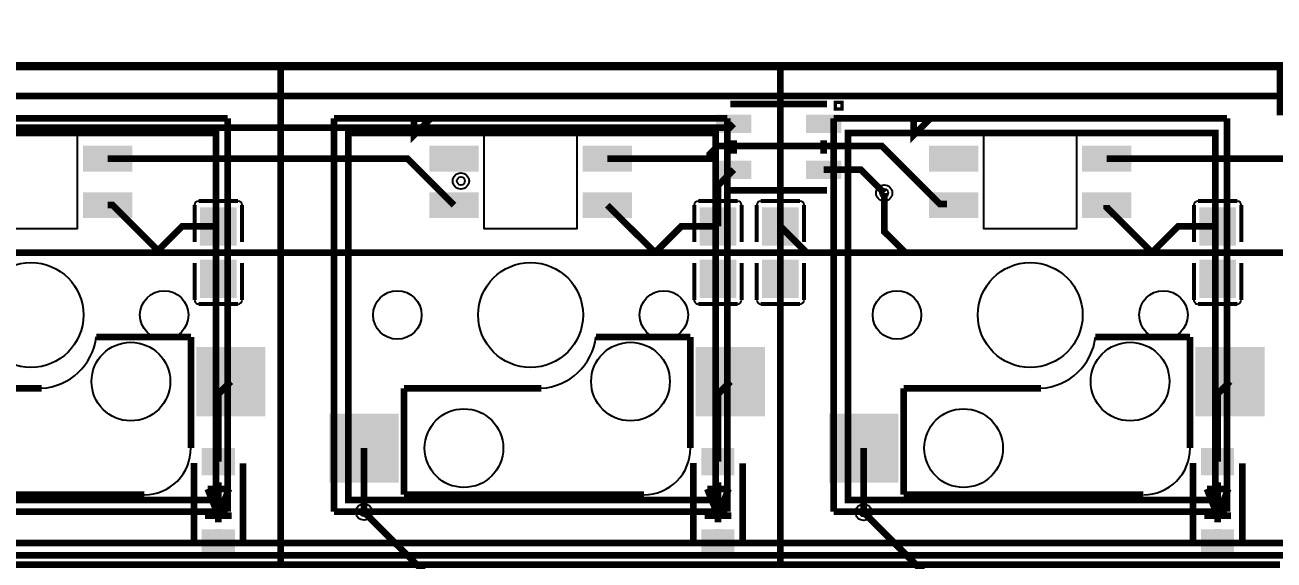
# Model space of a CAD drawing. Extents: x 183 to 12581, y -4976 to -1155.
# Drawn here: x 7304 to 9179, y -1962 to -1158 of the extents above; entities that cross this region are included whole.
import ezdxf

# ---------------------------------------------------------------- set-up
doc = ezdxf.new("R2010")
doc.units = 9
for name, color, linetype, true_color in [('BoardOutLine', 7, 'Continuous', 0xff00ff), ('BottomLayer', 7, 'Continuous', 0x0000ff), ('BottomPasteMaskLayer', 7, 'Continuous', 0x800000), ('BottomSilkLayer', 7, 'Continuous', 0x66cc33), ('BottomSolderMaskLayer', 7, 'Continuous', 0xaa00ff), ('Document', 7, 'Continuous', 0xffffff), ('Hole', 7, 'Continuous', 0x222222), ('Multi-Layer', 7, 'Continuous', 0xc0c0c0), ('TopLayer', 7, 'Continuous', 0xff0000), ('TopSilkLayer', 7, 'Continuous', 0xffcc00)]:
    doc.layers.add(name, color=color, linetype=linetype, true_color=true_color)

msp = doc.modelspace()

# ---------------------------------------------------------------- hatches: boundary and pattern name
at = {"layer": 'BottomLayer'}
for points in [[(8342.088999999993, -1319.4329999999973), (8393.270000000004, -1319.4329999999973), (8393.270000000004, -1293.8430000000008), (8342.088999999993, -1293.8430000000008)], [(8477.088999999993, -1319.4329999999973), (8528.270000000004, -1319.4329999999973), (8528.270000000004, -1293.8430000000008), (8477.088999999993, -1293.8430000000008)], [(7392.655999999995, -1341.2839999999997), (7462.655999999995, -1341.2839999999997), (7462.655999999995, -1376.2839999999997), (7392.655999999995, -1376.2839999999997)], [(7912.672000000006, -1341.2839999999997), (7982.672000000006, -1341.2839999999997), (7982.672000000006, -1376.2839999999997), (7912.672000000006, -1376.2839999999997)], [(8142.672000000006, -1341.2839999999997), (8212.672000000006, -1341.2839999999997), (8212.672000000006, -1376.2839999999997), (8142.672000000006, -1376.2839999999997)], [(8662.687999999995, -1341.2839999999997), (8732.687999999995, -1341.2839999999997), (8732.687999999995, -1376.2839999999997), (8662.687999999995, -1376.2839999999997)], [(8892.687999999995, -1341.2839999999997), (8962.687999999995, -1341.2839999999997), (8962.687999999995, -1376.2839999999997), (8892.687999999995, -1376.2839999999997)], [(8342.088999999993, -1388.323000000004), (8393.270000000004, -1388.323000000004), (8393.270000000004, -1362.7330000000002), (8342.088999999993, -1362.7330000000002)], [(8477.088999999993, -1388.323000000004), (8528.270000000004, -1388.323000000004), (8528.270000000004, -1362.7330000000002), (8477.088999999993, -1362.7330000000002)], [(7392.655999999995, -1411.2839999999997), (7462.655999999995, -1411.2839999999997), (7462.655999999995, -1446.2839999999997), (7392.655999999995, -1446.2839999999997)], [(7912.672000000006, -1411.2839999999997), (7982.672000000006, -1411.2839999999997), (7982.672000000006, -1446.2839999999997), (7912.672000000006, -1446.2839999999997)], [(8142.672000000006, -1411.2839999999997), (8212.672000000006, -1411.2839999999997), (8212.672000000006, -1446.2839999999997), (8142.672000000006, -1446.2839999999997)], [(8662.687999999995, -1411.2839999999997), (8732.687999999995, -1411.2839999999997), (8732.687999999995, -1446.2839999999997), (8662.687999999995, -1446.2839999999997)], [(8892.687999999995, -1411.2839999999997), (8962.687999999995, -1411.2839999999997), (8962.687999999995, -1446.2839999999997), (8892.687999999995, -1446.2839999999997)], [(7620.487000000001, -1488.4170000000013), (7567.3369999999995, -1488.4170000000013), (7567.3369999999995, -1432.9049999999988), (7620.487000000001, -1432.9049999999988)], [(8370.502999999997, -1488.4170000000013), (8317.353000000003, -1488.4170000000013), (8317.353000000003, -1432.9049999999988), (8370.502999999997, -1432.9049999999988)], [(8411.104999999996, -1488.4170000000013), (8464.255000000005, -1488.4170000000013), (8464.255000000005, -1432.9049999999988), (8411.104999999996, -1432.9049999999988)], [(9120.519, -1488.4170000000013), (9067.368999999999, -1488.4170000000013), (9067.368999999999, -1432.9049999999988), (9120.519, -1432.9049999999988)], [(7620.487000000001, -1511.6469999999972), (7567.3369999999995, -1511.6469999999972), (7567.3369999999995, -1567.1589999999997), (7620.487000000001, -1567.1589999999997)], [(8370.502999999997, -1511.6469999999972), (8317.353000000003, -1511.6469999999972), (8317.353000000003, -1567.1589999999997), (8370.502999999997, -1567.1589999999997)], [(8411.104999999996, -1511.6469999999972), (8464.255000000005, -1511.6469999999972), (8464.255000000005, -1567.1589999999997), (8411.104999999996, -1567.1589999999997)], [(9120.519, -1511.6469999999972), (9067.368999999999, -1511.6469999999972), (9067.368999999999, -1567.1589999999997), (9120.519, -1567.1589999999997)], [(7562.655999999995, -1643.7839999999997), (7662.655999999995, -1643.7839999999997), (7662.655999999995, -1743.7839999999997), (7562.655999999995, -1743.7839999999997)], [(8312.672000000006, -1643.7839999999997), (8412.672000000006, -1643.7839999999997), (8412.672000000006, -1743.7839999999997), (8312.672000000006, -1743.7839999999997)], [(9062.687999999995, -1643.7839999999997), (9162.687999999995, -1643.7839999999997), (9162.687999999995, -1743.7839999999997), (9062.687999999995, -1743.7839999999997)], [(7762.672000000006, -1743.7839999999997), (7862.672000000006, -1743.7839999999997), (7862.672000000006, -1843.7839999999997), (7762.672000000006, -1843.7839999999997)], [(8512.687999999995, -1743.7839999999997), (8612.687999999995, -1743.7839999999997), (8612.687999999995, -1843.7839999999997), (8512.687999999995, -1843.7839999999997)], [(7617.534, -1833.7050000000017), (7617.534, -1794.3349999999991), (7570.290000000008, -1794.3349999999991), (7570.290000000008, -1833.7050000000017)], [(8367.550000000003, -1833.7050000000017), (8367.550000000003, -1794.3349999999991), (8320.305999999997, -1794.3349999999991), (8320.305999999997, -1833.7050000000017)], [(9117.565999999999, -1833.7050000000017), (9117.565999999999, -1794.3349999999991), (9070.322, -1794.3349999999991), (9070.322, -1833.7050000000017)], [(7617.534, -1955.7450000000026), (7617.534, -1916.375), (7570.290000000008, -1916.375), (7570.290000000008, -1955.7450000000026)], [(8367.550000000003, -1955.7450000000026), (8367.550000000003, -1916.375), (8320.305999999997, -1916.375), (8320.305999999997, -1955.7450000000026)], [(9117.565999999999, -1955.7450000000026), (9117.565999999999, -1916.375), (9070.322, -1916.375), (9070.322, -1955.7450000000026)]]:
    msp.add_hatch(color=256, dxfattribs=at).paths.add_polyline_path(points)
at = {"layer": 'BottomPasteMaskLayer'}
for points in [[(8342.088999999993, -1319.4329999999973), (8393.270000000004, -1319.4329999999973), (8393.270000000004, -1293.8430000000008), (8342.088999999993, -1293.8430000000008)], [(8477.088999999993, -1319.4329999999973), (8528.270000000004, -1319.4329999999973), (8528.270000000004, -1293.8430000000008), (8477.088999999993, -1293.8430000000008)], [(7392.655999999995, -1341.2839999999997), (7462.655999999995, -1341.2839999999997), (7462.655999999995, -1376.2839999999997), (7392.655999999995, -1376.2839999999997)], [(7912.672000000006, -1341.2839999999997), (7982.672000000006, -1341.2839999999997), (7982.672000000006, -1376.2839999999997), (7912.672000000006, -1376.2839999999997)], [(8142.672000000006, -1341.2839999999997), (8212.672000000006, -1341.2839999999997), (8212.672000000006, -1376.2839999999997), (8142.672000000006, -1376.2839999999997)], [(8662.687999999995, -1341.2839999999997), (8732.687999999995, -1341.2839999999997), (8732.687999999995, -1376.2839999999997), (8662.687999999995, -1376.2839999999997)], [(8892.687999999995, -1341.2839999999997), (8962.687999999995, -1341.2839999999997), (8962.687999999995, -1376.2839999999997), (8892.687999999995, -1376.2839999999997)], [(8342.088999999993, -1388.323000000004), (8393.270000000004, -1388.323000000004), (8393.270000000004, -1362.7330000000002), (8342.088999999993, -1362.7330000000002)], [(8477.088999999993, -1388.323000000004), (8528.270000000004, -1388.323000000004), (8528.270000000004, -1362.7330000000002), (8477.088999999993, -1362.7330000000002)], [(7392.655999999995, -1411.2839999999997), (7462.655999999995, -1411.2839999999997), (7462.655999999995, -1446.2839999999997), (7392.655999999995, -1446.2839999999997)], [(7912.672000000006, -1411.2839999999997), (7982.672000000006, -1411.2839999999997), (7982.672000000006, -1446.2839999999997), (7912.672000000006, -1446.2839999999997)], [(8142.672000000006, -1411.2839999999997), (8212.672000000006, -1411.2839999999997), (8212.672000000006, -1446.2839999999997), (8142.672000000006, -1446.2839999999997)], [(8662.687999999995, -1411.2839999999997), (8732.687999999995, -1411.2839999999997), (8732.687999999995, -1446.2839999999997), (8662.687999999995, -1446.2839999999997)], [(8892.687999999995, -1411.2839999999997), (8962.687999999995, -1411.2839999999997), (8962.687999999995, -1446.2839999999997), (8892.687999999995, -1446.2839999999997)], [(7619.108999999997, -1432.9069999999992), (7568.716, -1432.9069999999992), (7566.746999999996, -1434.8759999999966), (7566.746999999996, -1480.1520000000019), (7568.716, -1482.1200000000026), (7584.858999999997, -1482.3179999999993), (7584.858999999997, -1464.600999999995), (7602.574999999997, -1464.600999999995), (7602.574999999997, -1481.923999999999), (7619.108999999997, -1482.1200000000026), (7621.077999999994, -1480.1520000000019), (7621.077999999994, -1434.8759999999966)], [(8369.125, -1432.9069999999992), (8318.732000000004, -1432.9069999999992), (8316.762999999999, -1434.8759999999966), (8316.762999999999, -1480.1520000000019), (8318.732000000004, -1482.1200000000026), (8334.875, -1482.3179999999993), (8334.875, -1464.600999999995), (8352.591, -1464.600999999995), (8352.591, -1481.923999999999), (8369.125, -1482.1200000000026), (8371.094000000005, -1480.1520000000019), (8371.094000000005, -1434.8759999999966)], [(8462.877, -1432.9069999999992), (8412.484000000004, -1432.9069999999992), (8410.515, -1434.8759999999966), (8410.515, -1480.1520000000019), (8412.484000000004, -1482.1200000000026), (8428.626999999993, -1482.3179999999993), (8428.626999999993, -1464.600999999995), (8446.342999999993, -1464.600999999995), (8446.342999999993, -1481.923999999999), (8462.877, -1482.1200000000026), (8464.845999999998, -1480.1520000000019), (8464.845999999998, -1434.8759999999966)], [(9119.141000000003, -1432.9069999999992), (9068.747999999992, -1432.9069999999992), (9066.778999999995, -1434.8759999999966), (9066.778999999995, -1480.1520000000019), (9068.747999999992, -1482.1200000000026), (9084.890999999996, -1482.3179999999993), (9084.890999999996, -1464.600999999995), (9102.606999999996, -1464.600999999995), (9102.606999999996, -1481.923999999999), (9119.141000000003, -1482.1200000000026), (9121.11, -1480.1520000000019), (9121.11, -1434.8759999999966)], [(7568.715000000004, -1567.1569999999992), (7619.107999999993, -1567.1569999999992), (7621.0769999999975, -1565.1879999999946), (7621.0769999999975, -1519.9119999999966), (7619.107999999993, -1517.9440000000031), (7602.965000000004, -1517.7459999999992), (7602.965000000004, -1535.4630000000034), (7585.249000000003, -1535.4630000000034), (7585.249000000003, -1518.1399999999994), (7568.715000000004, -1517.9440000000031), (7566.745999999999, -1519.9119999999966), (7566.745999999999, -1565.1879999999946)], [(8318.731, -1567.1569999999992), (8369.124000000003, -1567.1569999999992), (8371.093, -1565.1879999999946), (8371.093, -1519.9119999999966), (8369.124000000003, -1517.9440000000031), (8352.981, -1517.7459999999992), (8352.981, -1535.4630000000034), (8335.265, -1535.4630000000034), (8335.265, -1518.1399999999994), (8318.731, -1517.9440000000031), (8316.762000000002, -1519.9119999999966), (8316.762000000002, -1565.1879999999946)], [(8412.483, -1567.1569999999992), (8462.875999999997, -1567.1569999999992), (8464.844999999994, -1565.1879999999946), (8464.844999999994, -1519.9119999999966), (8462.875999999997, -1517.9440000000031), (8446.733000000007, -1517.7459999999992), (8446.733000000007, -1535.4630000000034), (8429.017000000007, -1535.4630000000034), (8429.017000000007, -1518.1399999999994), (8412.483, -1517.9440000000031), (8410.514000000003, -1519.9119999999966), (8410.514000000003, -1565.1879999999946)], [(9068.747000000003, -1567.1569999999992), (9119.14, -1567.1569999999992), (9121.108999999997, -1565.1879999999946), (9121.108999999997, -1519.9119999999966), (9119.14, -1517.9440000000031), (9102.996999999996, -1517.7459999999992), (9102.996999999996, -1535.4630000000034), (9085.281000000003, -1535.4630000000034), (9085.281000000003, -1518.1399999999994), (9068.747000000003, -1517.9440000000031), (9066.778000000006, -1519.9119999999966), (9066.778000000006, -1565.1879999999946)], [(7562.655999999995, -1643.7839999999997), (7662.655999999995, -1643.7839999999997), (7662.655999999995, -1743.7839999999997), (7562.655999999995, -1743.7839999999997)], [(8312.672000000006, -1643.7839999999997), (8412.672000000006, -1643.7839999999997), (8412.672000000006, -1743.7839999999997), (8312.672000000006, -1743.7839999999997)], [(9062.687999999995, -1643.7839999999997), (9162.687999999995, -1643.7839999999997), (9162.687999999995, -1743.7839999999997), (9062.687999999995, -1743.7839999999997)], [(7762.672000000006, -1743.7839999999997), (7862.672000000006, -1743.7839999999997), (7862.672000000006, -1843.7839999999997), (7762.672000000006, -1843.7839999999997)], [(8512.687999999995, -1743.7839999999997), (8612.687999999995, -1743.7839999999997), (8612.687999999995, -1843.7839999999997), (8512.687999999995, -1843.7839999999997)], [(7617.534, -1833.7050000000017), (7617.534, -1794.3349999999991), (7570.290000000008, -1794.3349999999991), (7570.290000000008, -1833.7050000000017)], [(8367.550000000003, -1833.7050000000017), (8367.550000000003, -1794.3349999999991), (8320.305999999997, -1794.3349999999991), (8320.305999999997, -1833.7050000000017)], [(9117.565999999999, -1833.7050000000017), (9117.565999999999, -1794.3349999999991), (9070.322, -1794.3349999999991), (9070.322, -1833.7050000000017)], [(7617.534, -1955.7450000000026), (7617.534, -1916.375), (7570.290000000008, -1916.375), (7570.290000000008, -1955.7450000000026)], [(8367.550000000003, -1955.7450000000026), (8367.550000000003, -1916.375), (8320.305999999997, -1916.375), (8320.305999999997, -1955.7450000000026)], [(9117.565999999999, -1955.7450000000026), (9117.565999999999, -1916.375), (9070.322, -1916.375), (9070.322, -1955.7450000000026)]]:
    msp.add_hatch(color=256, dxfattribs=at).paths.add_polyline_path(points)
at = {"layer": 'BottomSolderMaskLayer'}
for points in [[(8341.0889804615, -1320.4328046188093), (8394.269980461504, -1320.4328046188093), (8394.269980461504, -1292.842882771285), (8341.0889804615, -1292.842882771285)], [(8476.0889804615, -1320.4328046188093), (8529.269980461504, -1320.4328046188093), (8529.269980461504, -1292.842882771285), (8476.0889804615, -1292.842882771285)], [(7390.655771428566, -1339.2844571428577), (7464.655771428574, -1339.2844571428577), (7464.655771428574, -1378.2844571428577), (7390.655771428566, -1378.2844571428577)], [(7910.672114285713, -1339.2844571428577), (7984.672114285713, -1339.2844571428577), (7984.672114285713, -1378.2844571428577), (7910.672114285713, -1378.2844571428577)], [(8140.672114285713, -1339.2844571428577), (8214.672114285713, -1339.2844571428577), (8214.672114285713, -1378.2844571428577), (8140.672114285713, -1378.2844571428577)], [(8660.687885714287, -1339.2844571428577), (8734.687885714287, -1339.2844571428577), (8734.687885714287, -1378.2844571428577), (8660.687885714287, -1378.2844571428577)], [(8890.687885714287, -1339.2844571428577), (8964.687885714287, -1339.2844571428577), (8964.687885714287, -1378.2844571428577), (8890.687885714287, -1378.2844571428577)], [(8341.0889804615, -1389.3228046188087), (8394.269980461504, -1389.3228046188087), (8394.269980461504, -1361.7328827712845), (8341.0889804615, -1361.7328827712845)], [(8476.0889804615, -1389.3228046188087), (8529.269980461504, -1389.3228046188087), (8529.269980461504, -1361.7328827712845), (8476.0889804615, -1361.7328827712845)], [(7390.655771428566, -1409.2844571428577), (7464.655771428574, -1409.2844571428577), (7464.655771428574, -1448.2844571428577), (7390.655771428566, -1448.2844571428577)], [(7910.672114285713, -1409.2844571428577), (7984.672114285713, -1409.2844571428577), (7984.672114285713, -1448.2844571428577), (7910.672114285713, -1448.2844571428577)], [(8140.672114285713, -1409.2844571428577), (8214.672114285713, -1409.2844571428577), (8214.672114285713, -1448.2844571428577), (8140.672114285713, -1448.2844571428577)], [(8660.687885714287, -1409.2844571428577), (8734.687885714287, -1409.2844571428577), (8734.687885714287, -1448.2844571428577), (8660.687885714287, -1448.2844571428577)], [(8890.687885714287, -1409.2844571428577), (8964.687885714287, -1409.2844571428577), (8964.687885714287, -1448.2844571428577), (8890.687885714287, -1448.2844571428577)], [(7621.444522697799, -1489.461477892757), (7566.379621415188, -1489.461477892757), (7566.379621415188, -1431.8605973659432), (7621.444522697799, -1431.8605973659432)], [(8371.460378584808, -1489.461477892757), (8316.395477302205, -1489.461477892757), (8316.395477302205, -1431.8605973659432), (8371.460378584808, -1431.8605973659432)], [(8410.147549358699, -1489.461477892757), (8465.212450641302, -1489.461477892757), (8465.212450641302, -1431.8605973659432), (8410.147549358699, -1431.8605973659432)], [(9121.476594754291, -1489.461477892757), (9066.41169347168, -1489.461477892757), (9066.41169347168, -1431.8605973659432), (9121.476594754291, -1431.8605973659432)], [(7621.444522697799, -1510.6026726246491), (7566.379621415188, -1510.6026726246491), (7566.379621415188, -1568.203553151463), (7621.444522697799, -1568.203553151463)], [(8371.460378584808, -1510.6026726246491), (8316.395477302205, -1510.6026726246491), (8316.395477302205, -1568.203553151463), (8371.460378584808, -1568.203553151463)], [(8410.147549358699, -1510.6026726246491), (8465.212450641302, -1510.6026726246491), (8465.212450641302, -1568.203553151463), (8410.147549358699, -1568.203553151463)], [(9121.476594754291, -1510.6026726246491), (9066.41169347168, -1510.6026726246491), (9066.41169347168, -1568.203553151463), (9121.476594754291, -1568.203553151463)], [(7560.655839999999, -1641.7841600000029), (7664.655839999992, -1641.7841600000029), (7664.655839999992, -1745.7841599999956), (7560.655839999999, -1745.7841599999956)], [(8310.672080000004, -1641.7841600000029), (8414.672080000004, -1641.7841600000029), (8414.672080000004, -1745.7841599999956), (8310.672080000004, -1745.7841599999956)], [(9060.687919999997, -1641.7841600000029), (9164.687919999997, -1641.7841600000029), (9164.687919999997, -1745.7841599999956), (9060.687919999997, -1745.7841599999956)], [(7760.672080000004, -1741.7841600000029), (7864.672080000004, -1741.7841600000029), (7864.672080000004, -1845.7841599999956), (7760.672080000004, -1845.7841599999956)], [(8510.687919999997, -1741.7841600000029), (8614.687919999997, -1741.7841600000029), (8614.687919999997, -1845.7841599999956), (8510.687919999997, -1845.7841599999956)], [(7618.734101600203, -1834.5383333333375), (7618.734101600203, -1793.5016666666634), (7569.090101600203, -1793.5016666666634), (7569.090101600203, -1834.5383333333375)], [(8368.749898399801, -1834.5383333333375), (8368.749898399801, -1793.5016666666634), (8319.105898399794, -1793.5016666666634), (8319.105898399794, -1834.5383333333375)], [(9118.766203200401, -1834.5383333333375), (9118.766203200401, -1793.5016666666634), (9069.1222032004, -1793.5016666666634), (9069.1222032004, -1834.5383333333375)], [(7618.734101600203, -1956.5783333333384), (7618.734101600203, -1915.5416666666642), (7569.090101600203, -1915.5416666666642), (7569.090101600203, -1956.5783333333384)], [(8368.749898399801, -1956.5783333333384), (8368.749898399801, -1915.5416666666642), (8319.105898399794, -1915.5416666666642), (8319.105898399794, -1956.5783333333384)], [(9118.766203200401, -1956.5783333333384), (9118.766203200401, -1915.5416666666642), (9069.1222032004, -1915.5416666666642), (9069.1222032004, -1956.5783333333384)]]:
    msp.add_hatch(color=256, dxfattribs=at).paths.add_polyline_path(points)
at = {"layer": 'Document'}
for points in [[(7598.911999999997, -1830.0400000000009), (7598.911999999997, -1795.0400000000009), (7588.911999999997, -1795.0400000000009), (7588.911999999997, -1830.0400000000009)], [(8348.928, -1830.0400000000009), (8348.928, -1795.0400000000009), (8338.928, -1795.0400000000009), (8338.928, -1830.0400000000009)], [(9098.944000000003, -1830.0400000000009), (9098.944000000003, -1795.0400000000009), (9088.944000000003, -1795.0400000000009), (9088.944000000003, -1830.0400000000009)], [(7576.732000000004, -1817.112000000001), (7611.732000000004, -1817.112000000001), (7611.732000000004, -1807.112000000001), (7576.732000000004, -1807.112000000001)], [(8326.748, -1817.112000000001), (8361.748, -1817.112000000001), (8361.748, -1807.112000000001), (8326.748, -1807.112000000001)], [(9076.764000000003, -1817.112000000001), (9111.764000000003, -1817.112000000001), (9111.764000000003, -1807.112000000001), (9076.764000000003, -1807.112000000001)], [(7598.911999999997, -1950.0400000000009), (7598.911999999997, -1915.0400000000009), (7588.911999999997, -1915.0400000000009), (7588.911999999997, -1950.0400000000009)], [(8348.928, -1950.0400000000009), (8348.928, -1915.0400000000009), (8338.928, -1915.0400000000009), (8338.928, -1950.0400000000009)], [(9098.944000000003, -1950.0400000000009), (9098.944000000003, -1915.0400000000009), (9088.944000000003, -1915.0400000000009), (9088.944000000003, -1950.0400000000009)]]:
    msp.add_hatch(color=256, dxfattribs=at).paths.add_polyline_path(points)

# ---------------------------------------------------------------- linework, layer by layer
at = {"layer": 'BoardOutLine', "const_width": 10}
msp.add_lwpolyline([(248.89700000000448, -1221.0160000000033), (12505.758999999998, -1221.0160000000033)], dxfattribs=at)
at = {"layer": 'BottomLayer', "const_width": 10}
for points in [[(8367.68, -1306.637999999999), (8361.79, -1312.5280000000057), (3375.072, -1312.5280000000057)], [(8177.669999999998, -1358.7799999999988), (8331.719999999994, -1358.7799999999988), (8331.719999999994, -1351.8040000000037), (8343.576999999997, -1339.9470000000001), (8590.005000000005, -1339.9470000000001), (8677.148000000001, -1427.0899999999965), (8687.861999999994, -1427.0899999999965)], [(7427.659999999996, -1358.7799999999988), (7877.669999999998, -1358.7799999999988), (7947.669999999998, -1428.7799999999988)], [(8927.690000000002, -1358.7799999999988), (9377.700000000004, -1358.7799999999988), (9447.700000000004, -1428.7799999999988)], [(8367.68, -1375.5279999999984), (8343.928, -1399.2799999999988), (8343.928, -1460.6650000000009)], [(8593.490000000005, -1410.589), (8558.428999999996, -1375.5279999999984), (8502.68, -1375.5279999999984)], [(7427.659999999996, -1428.7799999999988), (7435.161, -1428.7799999999988), (7506.381000000001, -1500)], [(8177.700000000004, -1428.800000000003), (8249.599999999999, -1500)], [(8927.690000000002, -1428.7799999999988), (8927.690000000002, -1432.2249999999985), (8995.465000000004, -1500)], [(12297.600000000006, -1500), (12111.099999999999, -1500), (12089.799999999996, -1478.699999999997), (11926.899999999994, -1478.699999999997), (11905.5, -1500), (1218.800000000003, -1500), (1182.0349999999962, -1536.7649999999994), (1059.1319999999978, -1536.7649999999994), (1037.9200000000055, -1515.5529999999999), (1037.9200000000055, -1458.4300000000003)], [(7593.911999999997, -1460.6650000000009), (7539.494999999995, -1460.6650000000009), (7500.159999999996, -1500)], [(8343.928, -1460.6650000000009), (8288.934999999998, -1460.6650000000009), (8249.599999999999, -1500)], [(8437.68, -1460.662000000004), (8477.017999999996, -1500), (8524.501000000004, -1500)], [(9093.944000000003, -1460.6650000000009), (9034.799999999996, -1460.6650000000009), (8995.465000000004, -1500)], [(7612.659999999996, -1693.7799999999988), (7593.911999999997, -1712.5280000000057), (7593.911999999997, -1814.0239999999976)], [(8362.669999999998, -1693.7799999999988), (8343.928, -1712.5219999999972), (8343.928, -1814.0239999999976)], [(9112.690000000002, -1693.7799999999988), (9093.944000000003, -1712.525999999998), (9093.944000000003, -1814.0239999999976)], [(7812.669999999998, -1793.7799999999988), (7812.669999999998, -1889.7799999999988)], [(8562.690000000002, -1793.7799999999988), (8562.690000000002, -1890.2799999999988)], [(843.7679999999964, -1936.0639999999985), (10968.983999999997, -1936.0639999999985)]]:
    msp.add_lwpolyline(points, dxfattribs=at)
at = {"layer": 'BottomSilkLayer'}
for points, const_width in [([(8367.681000000004, -1281.6339999999982), (8367.681000000004, -1276.6339999999982), (8502.681000000004, -1276.6339999999982), (8502.681000000004, -1281.6339999999982)], 10), ([(8367.681000000004, -1351.6339999999982), (8367.681000000004, -1331.6339999999982)], 10), ([(8502.681000000004, -1351.6339999999982), (8502.681000000004, -1331.6339999999982)], 10), ([(8367.681000000004, -1401.6339999999982), (8367.681000000004, -1406.6339999999982), (8502.681000000004, -1406.6339999999982), (8502.681000000004, -1401.6339999999982)], 10), ([(7623.486999999994, -1422.7249999999985), (7564.3369999999995, -1422.7249999999985)], 6), ([(8373.502999999997, -1422.7249999999985), (8314.353000000003, -1422.7249999999985)], 6), ([(8408.104999999996, -1422.7249999999985), (8467.254999999997, -1422.7249999999985)], 6), ([(9123.519, -1422.7249999999985), (9064.368999999999, -1422.7249999999985)], 6), ([(7558.3369999999995, -1428.7249999999985), (7558.3369999999995, -1484.237000000001)], 6), ([(7629.487000000001, -1484.237000000001), (7629.487000000001, -1428.7249999999985)], 6), ([(8308.352999999996, -1428.7249999999985), (8308.352999999996, -1484.237000000001)], 6), ([(8379.503000000004, -1484.237000000001), (8379.503000000004, -1428.7249999999985)], 6), ([(8402.105000000003, -1484.237000000001), (8402.105000000003, -1428.7249999999985)], 6), ([(8473.254999999997, -1428.7249999999985), (8473.254999999997, -1484.237000000001)], 6), ([(9058.369000000006, -1428.7249999999985), (9058.369000000006, -1484.237000000001)], 6), ([(9129.519, -1484.237000000001), (9129.519, -1428.7249999999985)], 6), ([(7558.3369999999995, -1571.339), (7558.3369999999995, -1515.8269999999975)], 6), ([(7629.487000000001, -1515.8269999999975), (7629.487000000001, -1571.339)], 6), ([(8308.352999999996, -1571.339), (8308.352999999996, -1515.8269999999975)], 6), ([(8379.503000000004, -1515.8269999999975), (8379.503000000004, -1571.339)], 6), ([(8402.105000000003, -1515.8269999999975), (8402.105000000003, -1571.339)], 6), ([(8473.254999999997, -1571.339), (8473.254999999997, -1515.8269999999975)], 6), ([(9058.369000000006, -1571.339), (9058.369000000006, -1515.8269999999975)], 6), ([(9129.519, -1515.8269999999975), (9129.519, -1571.339)], 6), ([(7623.486999999994, -1577.339), (7564.3369999999995, -1577.339)], 6), ([(8373.502999999997, -1577.339), (8314.353000000003, -1577.339)], 6), ([(8408.104999999996, -1577.339), (8467.254999999997, -1577.339)], 6), ([(9123.519, -1577.339), (9064.368999999999, -1577.339)], 6), ([(7557.174000000006, -1934.3580000000002), (7557.174000000006, -1816.2479999999996)], 10), ([(7631.176999999996, -1934.8840000000055), (7631.176999999996, -1816.7739999999976)], 10), ([(8307.190000000002, -1934.3580000000002), (8307.190000000002, -1816.2479999999996)], 10), ([(8381.193, -1934.8840000000055), (8381.193, -1816.7739999999976)], 10), ([(9057.205999999998, -1934.3580000000002), (9057.205999999998, -1816.2479999999996)], 10), ([(9131.209000000003, -1934.8840000000055), (9131.209000000003, -1816.7739999999976)], 10), ([(7577.911999999997, -1855.0400000000009), (7593.911999999997, -1895.0400000000009)], 10), ([(7609.912000000004, -1855.0400000000009), (7577.911999999997, -1855.0400000000009)], 10), ([(7593.911999999997, -1905.0400000000009), (7593.911999999997, -1845.0400000000009)], 10), ([(7593.911999999997, -1895.0400000000009), (7609.912000000004, -1855.0400000000009)], 10), ([(8327.928, -1855.0400000000009), (8343.928, -1895.0400000000009)], 10), ([(8359.928, -1855.0400000000009), (8327.928, -1855.0400000000009)], 10), ([(8343.928, -1905.0400000000009), (8343.928, -1845.0400000000009)], 10), ([(8343.928, -1895.0400000000009), (8359.928, -1855.0400000000009)], 10), ([(9077.943999999996, -1855.0400000000009), (9093.944000000003, -1895.0400000000009)], 10), ([(9109.943999999996, -1855.0400000000009), (9077.943999999996, -1855.0400000000009)], 10), ([(9093.944000000003, -1905.0400000000009), (9093.944000000003, -1845.0400000000009)], 10), ([(9093.944000000003, -1895.0400000000009), (9109.943999999996, -1855.0400000000009)], 10), ([(7613.911999999997, -1895.0400000000009), (7573.911999999997, -1895.0400000000009)], 10), ([(8363.928, -1895.0400000000009), (8323.928, -1895.0400000000009)], 10), ([(9113.944000000003, -1895.0400000000009), (9073.944000000003, -1895.0400000000009)], 10)]:
    msp.add_lwpolyline(points, dxfattribs=dict(at, const_width=const_width))
at = {"layer": 'BottomSilkLayer', "const_width": 10}
for points in [[(8522.681000000004, -1276.6339999999982), (8522.681000000004, -1281.6339999999982), (8527.681000000004, -1281.6339999999982), (8527.681000000004, -1276.6339999999982), (8522.681000000004, -1276.6339999999982)], [(7887.672000000006, -1298.7839999999997), (7912.672000000006, -1298.7839999999997), (7887.672000000006, -1323.7839999999997), (7887.672000000006, -1298.7839999999997)], [(8637.687999999995, -1298.7839999999997), (8662.687999999995, -1298.7839999999997), (8637.687999999995, -1323.7839999999997), (8637.687999999995, -1298.7839999999997)]]:
    msp.add_lwpolyline(points, close=True, dxfattribs=at)
at = {"layer": 'BottomSilkLayer'}
for centre, start, end in [((7564.337000000007, -1428.7250000000058), 90, 179.99999999999136), ((7623.486999999994, -1428.7250000000058), 0, 90), ((8314.353000000003, -1428.7250000000058), 90, 179.99999999999133), ((8373.502999999997, -1428.7250000000058), 0, 90), ((8408.105000000003, -1428.7250000000058), 90, 180), ((8467.254999999997, -1428.7250000000058), 0, 90), ((9064.368999999999, -1428.7250000000058), 90, 179.99999999999136), ((9123.519, -1428.7250000000058), 0, 90), ((7564.337000000007, -1571.339), 179.99999999996524, 270), ((7623.486999999994, -1571.339), 270, 0), ((8314.353000000003, -1571.339), 179.99999999996524, 270), ((8373.502999999997, -1571.339), 270, 0), ((8408.105000000003, -1571.339), 180, 270), ((8467.254999999997, -1571.339), 270, 0), ((9064.368999999999, -1571.339), 179.99999999996524, 270), ((9123.519, -1571.339), 270, 0)]:
    msp.add_arc(centre, 6, start, end, dxfattribs=at)
at = {"layer": 'Document', "const_width": 10}
for points in [[(7687.655999999995, -1968.7839999999997), (6937.655999999995, -1968.7839999999997), (6937.655999999995, -1218.7839999999997), (7687.655999999995, -1218.7839999999997)], [(7687.655999999995, -1218.7839999999997), (7687.655999999995, -1968.7839999999997)], [(8437.672000000006, -1968.7839999999997), (7687.672000000006, -1968.7839999999997), (7687.672000000006, -1218.7839999999997), (8437.672000000006, -1218.7839999999997)], [(8437.672000000006, -1218.7839999999997), (8437.672000000006, -1968.7839999999997)], [(9187.687999999995, -1968.7839999999997), (8437.687999999995, -1968.7839999999997), (8437.687999999995, -1218.7839999999997), (9187.687999999995, -1218.7839999999997)], [(7410.654999999999, -1626.7810000000027), (7552.656999999999, -1626.7810000000027)], [(7552.656999999999, -1626.7810000000027), (7552.656999999999, -1793.7810000000027)], [(8160.671000000002, -1626.7810000000027), (8302.673000000003, -1626.7810000000027)], [(8302.673000000003, -1626.7810000000027), (8302.673000000003, -1793.7810000000027)], [(8910.686999999998, -1626.7810000000027), (9052.688999999998, -1626.7810000000027)], [(9052.688999999998, -1626.7810000000027), (9052.688999999998, -1793.7810000000027)], [(7122.655000000006, -1703.7810000000027), (7328.656000000003, -1703.7810000000027)], [(7872.671000000002, -1703.7810000000027), (7872.671000000002, -1863.7810000000027)], [(7872.671000000002, -1703.7810000000027), (8078.671999999999, -1703.7810000000027)], [(8622.686999999998, -1703.7810000000027), (8622.686999999998, -1863.7810000000027)], [(8622.686999999998, -1703.7810000000027), (8828.688000000002, -1703.7810000000027)], [(7482.656999999999, -1863.7810000000027), (7122.656999999999, -1863.7810000000027)], [(8232.673000000003, -1863.7810000000027), (7872.6730000000025, -1863.7810000000027)], [(8982.688999999998, -1863.7810000000027), (8622.688999999998, -1863.7810000000027)]]:
    msp.add_lwpolyline(points, dxfattribs=at)
at = {"layer": 'Document'}
for centre, radius, start, end in [((7323.897865083745, -1616.5546225567086), 87.35799999999999, 273.1216218796127, 353.2760570889425), ((8073.913865083741, -1616.5546225567086), 87.35799999999999, 273.1216218796127, 353.2760570889425), ((8823.929865083737, -1616.5546225567086), 87.35799999999999, 273.1216218796127, 353.2760570889425), ((7482.993823995719, -1794.121823995716), 69.66199999999999, 270, 0.27867792333614716), ((8233.009823995715, -1794.121823995716), 69.66199999999999, 270, 0.27867792333614716), ((8983.025823995711, -1794.121823995716), 69.66199999999999, 270, 0.27867792333614716)]:
    msp.add_arc(centre, radius, start, end, dxfattribs=at)
at = {"layer": 'Hole'}
for centre in [(7958.019999999997, -1392.4599999999991), (8593.490000000005, -1410.5900000000038), (7812.669999999998, -1889.7799999999988), (8562.690000000002, -1890.2799999999988)]:
    msp.add_circle(centre, 6.101999999999999, dxfattribs=at)
at = {"layer": 'Multi-Layer'}
for points in [[(7382.655999999995, -1323.7839999999997), (7242.655999999995, -1323.7839999999997), (7242.655999999995, -1463.7839999999997), (7382.655999999995, -1463.7839999999997)], [(8132.672000000006, -1323.7839999999997), (7992.672000000006, -1323.7839999999997), (7992.672000000006, -1463.7839999999997), (8132.672000000006, -1463.7839999999997)], [(8882.687999999995, -1323.7839999999997), (8742.687999999995, -1323.7839999999997), (8742.687999999995, -1463.7839999999997), (8882.687999999995, -1463.7839999999997)]]:
    msp.add_lwpolyline(points, close=True, dxfattribs=at)
for centre, radius in [((7958.019999999997, -1392.4599999999991), 12.204999999999998), ((8593.490000000005, -1410.5900000000038), 12.204999999999998), ((7312.659999999996, -1593.7799999999988), 78.74), ((8062.669999999998, -1593.7799999999988), 78.74), ((8812.690000000002, -1593.7799999999988), 78.74), ((7512.659999999996, -1593.7799999999988), 36.417), ((7862.669999999998, -1593.7799999999988), 36.417), ((8262.669999999998, -1593.7799999999988), 36.417), ((8612.690000000002, -1593.7799999999988), 36.417), ((9012.690000000002, -1593.7799999999988), 36.417), ((7462.659999999996, -1693.7799999999988), 59.055), ((8212.669999999998, -1693.7799999999988), 59.055), ((8962.690000000002, -1693.7799999999988), 59.055), ((7962.669999999998, -1793.7799999999988), 59.055), ((8712.690000000002, -1793.7799999999988), 59.055), ((7812.669999999998, -1889.7799999999988), 12.204999999999998), ((8562.690000000002, -1890.2799999999988), 12.204999999999998)]:
    msp.add_circle(centre, radius, dxfattribs=at)
at = {"layer": 'TopLayer', "const_width": 10}
for points in [[(12362.099999999999, -1428.699999999997), (12311.199999999997, -1479.5), (12088.300000000003, -1479.5), (12024.300000000003, -1415.5), (12024.300000000003, -1275.5), (12013.699999999997, -1264.8999999999942), (1243.4000000000015, -1264.8999999999942), (1158.1000000000058, -1350.199999999997), (1158.1000000000058, -1494.2999999999956), (792.9000000000015, -1494.2999999999956), (533.6999999999971, -1753.5), (533.6999999999971, -2155.7000000000044)], [(11585, -1747.398000000001), (11337.633999999998, -1500.0319999999992), (8625.184000000001, -1500.0319999999992), (8593.490000000005, -1468.337999999996), (8593.490000000005, -1410.589)], [(7812.669999999998, -1889.7799999999988), (8189.622000000003, -2266.7320000000036), (8189.622000000003, -2465.190999999999)], [(8562.690000000002, -1890.2799999999988), (8938.752999999997, -2266.3430000000008), (8938.752999999997, -2457.287000000004)]]:
    msp.add_lwpolyline(points, dxfattribs=at)
at = {"layer": 'TopSilkLayer', "const_width": 10}
for points in [[(7612.655999999995, -1218.7839999999997), (7687.655999999995, -1218.7839999999997), (7687.655999999995, -1293.7839999999997)], [(7687.672000000006, -1293.7839999999997), (7687.672000000006, -1218.7839999999997), (7762.672000000006, -1218.7839999999997)], [(8362.672000000006, -1218.7839999999997), (8437.672000000006, -1218.7839999999997), (8437.672000000006, -1293.7839999999997)], [(8437.687999999995, -1293.7839999999997), (8437.687999999995, -1218.7839999999997), (8512.687999999995, -1218.7839999999997)], [(9112.687999999995, -1218.7839999999997), (9187.687999999995, -1218.7839999999997), (9187.687999999995, -1293.7839999999997)], [(7017.380000000005, -1298.5080000000016), (7607.932000000001, -1298.5080000000016)], [(7607.932000000001, -1889.0599999999977), (7607.932000000001, -1298.5080000000016)], [(7767.396000000001, -1889.0599999999977), (7767.396000000001, -1298.5080000000016)], [(7767.396000000001, -1298.5080000000016), (8357.947999999997, -1298.5080000000016)], [(8357.947999999997, -1889.0599999999977), (8357.947999999997, -1298.5080000000016)], [(8517.412000000004, -1889.0599999999977), (8517.412000000004, -1298.5080000000016)], [(8517.412000000004, -1298.5080000000016), (9107.964, -1298.5080000000016)], [(9107.964, -1889.0599999999977), (9107.964, -1298.5080000000016)], [(7017.380000000005, -1889.0599999999977), (7607.932000000001, -1889.0599999999977)], [(7687.655999999995, -1893.7839999999997), (7687.655999999995, -1968.7839999999997), (7612.655999999995, -1968.7839999999997)], [(7762.672000000006, -1968.7839999999997), (7687.672000000006, -1968.7839999999997), (7687.672000000006, -1893.7839999999997)], [(7767.396000000001, -1889.0599999999977), (8357.947999999997, -1889.0599999999977)], [(8437.672000000006, -1893.7839999999997), (8437.672000000006, -1968.7839999999997), (8362.672000000006, -1968.7839999999997)], [(8512.687999999995, -1968.7839999999997), (8437.687999999995, -1968.7839999999997), (8437.687999999995, -1893.7839999999997)], [(8517.412000000004, -1889.0599999999977), (9107.964, -1889.0599999999977)], [(11291.154999999999, -1954.9800000000032), (1038.6800000000076, -1954.9800000000032)]]:
    msp.add_lwpolyline(points, dxfattribs=at)
for points in [[(7039.235000000001, -1320.400999999998), (7590.375, -1320.400999999998), (7590.375, -1871.5540000000037), (7039.235000000001, -1871.5540000000037), (7039.235000000001, -1320.400999999998)], [(7789.233000000007, -1320.400999999998), (8340.374000000003, -1320.400999999998), (8340.374000000003, -1871.5540000000037), (7789.233000000007, -1871.5540000000037), (7789.233000000007, -1320.400999999998)], [(8539.232000000004, -1320.400999999998), (9090.371999999996, -1320.400999999998), (9090.371999999996, -1871.5540000000037), (8539.232000000004, -1871.5540000000037), (8539.232000000004, -1320.400999999998)]]:
    msp.add_lwpolyline(points, close=True, dxfattribs=at)

doc.saveas('drawing.dxf')
